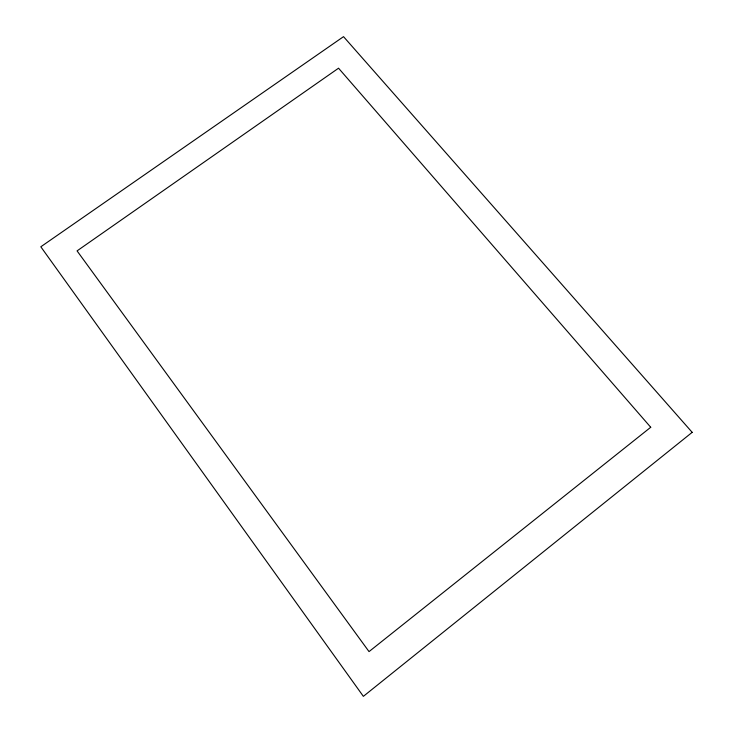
<?xml version="1.0" encoding="UTF-8"?>
<svg xmlns="http://www.w3.org/2000/svg" width="733" height="733" viewBox="0 0 733 733"><rect width="100%" height="100%" fill="white"/><g stroke="black" fill="none" stroke-linecap="round" stroke-linejoin="round"><path stroke-width="1.1" d="M692.181 432.342L363.366 696.35L40.819 246.783L343.53 36.65L692.181 432.342M650.73 427.266L369.029 651.61L77.066 250.888L338.545 68.196L650.73 427.266"/></g></svg>
